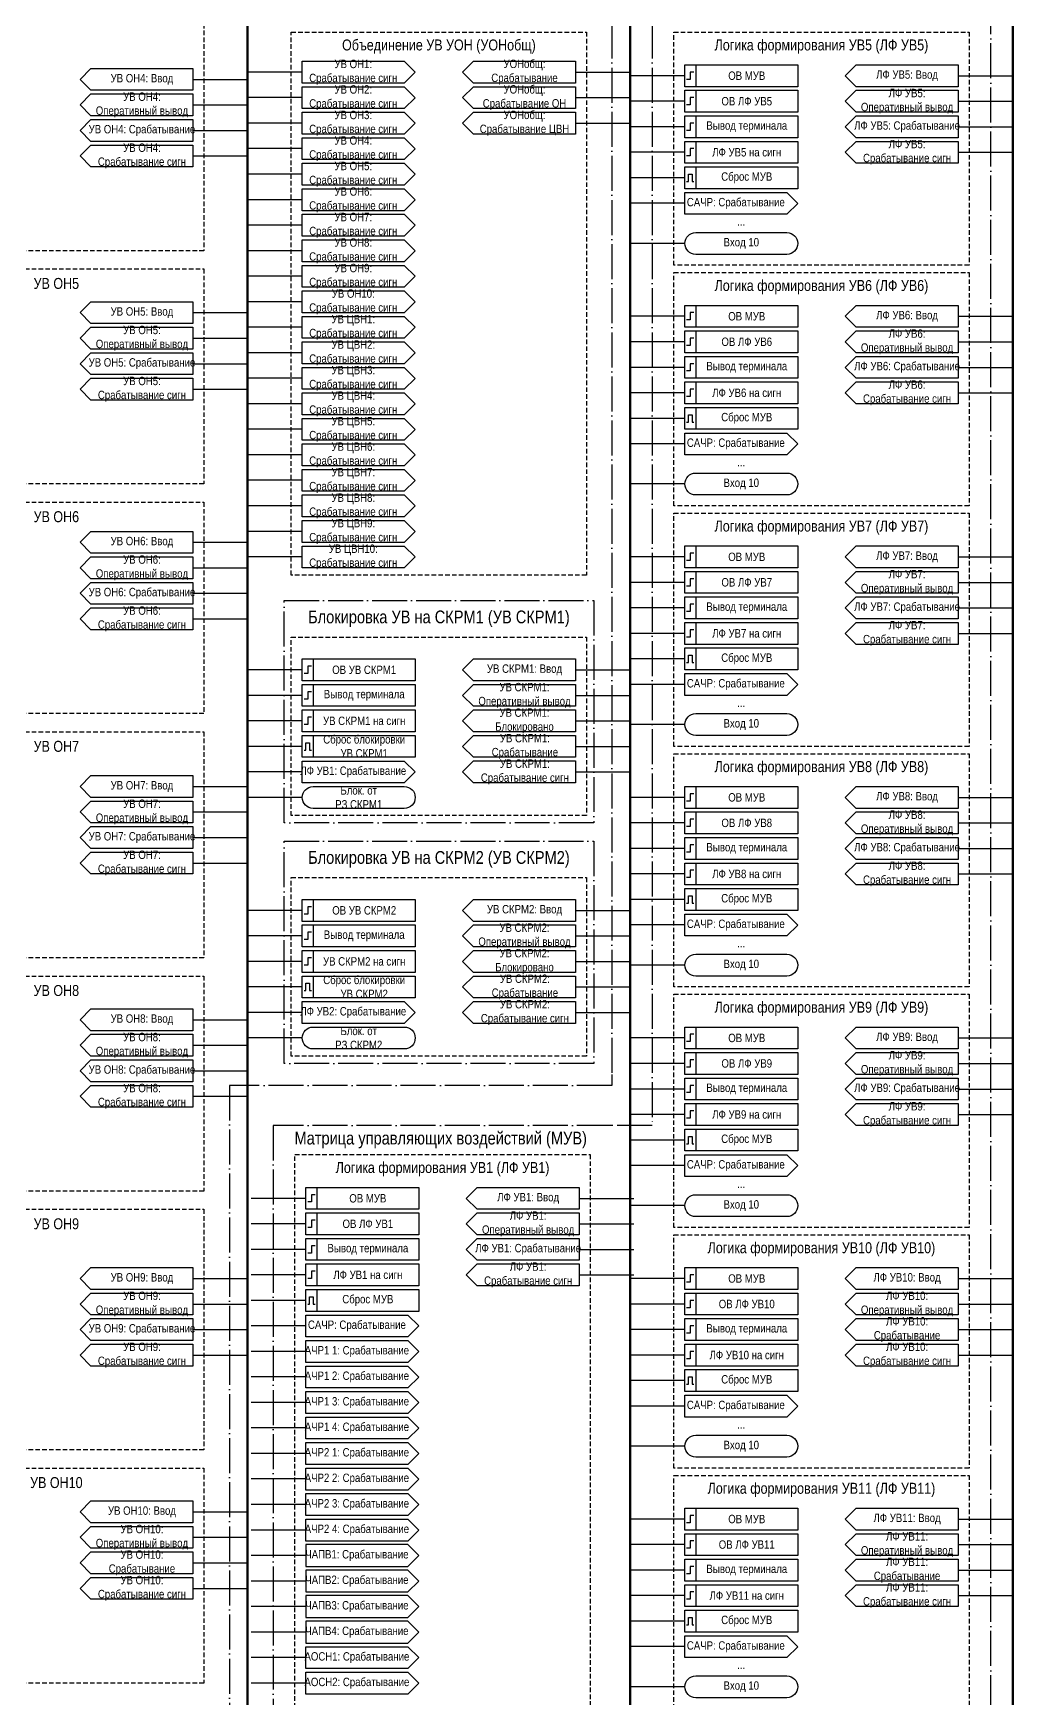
# Model space of a CAD drawing. Header units: millimetres. Extents: x -3568 to 1010, y 18 to 1948.
# Drawn here: x 661.2 to 930, y 1190 to 1646.7 of the extents above; entities that cross this region are included whole.
import ezdxf

# ---------------------------------------------------------------- set-up
doc = ezdxf.new("R2010")
doc.units = ezdxf.units.MM
doc.linetypes.add('ACAD_ISO04W100', pattern=[30, 24, -3, 0, -3])
doc.linetypes.add('штриховая2', pattern=[0.375, 0.25, -0.125])
doc.layers.add('TEXT', color=7, linetype='Continuous', lineweight=25)
doc.layers.add('Основная', color=7, linetype='Continuous')
doc.styles.add('2.5_Gost_RD', font='ARIALN.TTF', dxfattribs={"height": 2.5})
doc.styles.add('3.5_Gost_RD', font='ARIALN.TTF', dxfattribs={"height": 3.5})

msp = doc.modelspace()

# ---------------------------------------------------------------- linework, layer by layer
at = {"lineweight": 100, "ltscale": 100}
for p, q in [((720, 1840), (720, 505)), ((825, 1840), (825, 505)), ((930, 1840), (930, 687))]:
    msp.add_line(p, q, dxfattribs=at)
at = {"ltscale": 100}
for p, q in [((735, 1636), (720, 1636)), ((810, 1636), (825, 1636)), ((840, 1635), (825, 1635)), ((915, 1635), (930, 1635)), ((705, 1634), (720, 1634)), ((705, 1627), (720, 1627)), ((735, 1629), (720, 1629)), ((810, 1629), (825, 1629)), ((840, 1628), (825, 1628)), ((915, 1628), (930, 1628)), ((735, 1622), (720, 1622)), ((810, 1622), (825, 1622)), ((705, 1620), (720, 1620)), ((840, 1621), (825, 1621)), ((915, 1621), (930, 1621)), ((705, 1613), (720, 1613)), ((735, 1615), (720, 1615)), ((840, 1614), (825, 1614)), ((915, 1614), (930, 1614)), ((735, 1608), (720, 1608)), ((840, 1607), (825, 1607)), ((735, 1601), (720, 1601)), ((840, 1600), (825, 1600)), ((735, 1594), (720, 1594)), ((735, 1587), (720, 1587)), ((840, 1589), (825, 1589)), ((735, 1580), (720, 1580)), ((735, 1573), (720, 1573)), ((705, 1570), (720, 1570)), ((840, 1569), (825, 1569)), ((915, 1569), (930, 1569)), ((705, 1563), (720, 1563)), ((735, 1566), (720, 1566)), ((840, 1562), (825, 1562)), ((915, 1562), (930, 1562)), ((735, 1559), (720, 1559)), ((705, 1556), (720, 1556)), ((840, 1555), (825, 1555)), ((915, 1555), (930, 1555)), ((705, 1549), (720, 1549)), ((735, 1552), (720, 1552)), ((735, 1545), (720, 1545)), ((840, 1548), (825, 1548)), ((915, 1548), (930, 1548)), ((840, 1541), (825, 1541)), ((735, 1538), (720, 1538)), ((735, 1531), (720, 1531)), ((840, 1534), (825, 1534)), ((735, 1524), (720, 1524)), ((840, 1523), (825, 1523)), ((735, 1517), (720, 1517)), ((705, 1507), (720, 1507)), ((735, 1510), (720, 1510)), ((735, 1503), (720, 1503)), ((840, 1503), (825, 1503)), ((915, 1503), (930, 1503)), ((705, 1500), (720, 1500)), ((840, 1496), (825, 1496)), ((915, 1496), (930, 1496)), ((705, 1493), (720, 1493)), ((840, 1489), (825, 1489)), ((915, 1489), (930, 1489)), ((705, 1486), (720, 1486)), ((840, 1482), (825, 1482)), ((915, 1482), (930, 1482)), ((735, 1472), (720, 1472)), ((810, 1472), (825, 1472)), ((840, 1475), (825, 1475)), ((840, 1468), (825, 1468)), ((735, 1465), (720, 1465)), ((810, 1465), (825, 1465)), ((735, 1458), (720, 1458)), ((810, 1458), (825, 1458)), ((840, 1457), (825, 1457)), ((735, 1451), (720, 1451)), ((810, 1451), (825, 1451)), ((735, 1444), (720, 1444)), ((810, 1444), (825, 1444)), ((705, 1440), (720, 1440)), ((735, 1437), (720, 1437)), ((840, 1437), (825, 1437)), ((915, 1437), (930, 1437)), ((705, 1433), (720, 1433)), ((840, 1430), (825, 1430)), ((915, 1430), (930, 1430)), ((705, 1426), (720, 1426)), ((840, 1423), (825, 1423)), ((915, 1423), (930, 1423)), ((705, 1419), (720, 1419)), ((840, 1416), (825, 1416)), ((915, 1416), (930, 1416)), ((840, 1409), (825, 1409)), ((735, 1406), (720, 1406)), ((810, 1406), (825, 1406)), ((840, 1402), (825, 1402)), ((735, 1399), (720, 1399)), ((810, 1399), (825, 1399)), ((735, 1392), (720, 1392)), ((810, 1392), (825, 1392)), ((840, 1391), (825, 1391)), ((735, 1385), (720, 1385)), ((810, 1385), (825, 1385)), ((705, 1376), (720, 1376)), ((735, 1378), (720, 1378)), ((810, 1378), (825, 1378)), ((735, 1371), (720, 1371)), ((840, 1371), (825, 1371)), ((915, 1371), (930, 1371)), ((705, 1369), (720, 1369)), ((705, 1362), (720, 1362)), ((840, 1364), (825, 1364)), ((915, 1364), (930, 1364)), ((840, 1357), (825, 1357)), ((915, 1357), (930, 1357)), ((705, 1355), (720, 1355)), ((840, 1350), (825, 1350)), ((915, 1350), (930, 1350)), ((840, 1343), (825, 1343)), ((840, 1336), (825, 1336)), ((736, 1327), (721, 1327)), ((811, 1327), (826, 1327)), ((840, 1325), (825, 1325)), ((736, 1320), (721, 1320)), ((811, 1320), (826, 1320)), ((736, 1313), (721, 1313)), ((811, 1313), (826, 1313)), ((705, 1305), (720, 1305)), ((736, 1306), (721, 1306)), ((811, 1306), (826, 1306)), ((840, 1305), (825, 1305)), ((915, 1305), (930, 1305)), ((705, 1298), (720, 1298)), ((736, 1299), (721, 1299)), ((840, 1298), (825, 1298)), ((915, 1298), (930, 1298)), ((705, 1291), (720, 1291)), ((736, 1292), (721, 1292)), ((840, 1291), (825, 1291)), ((915, 1291), (930, 1291)), ((705, 1284), (720, 1284)), ((736, 1285), (721, 1285)), ((840, 1284), (825, 1284)), ((915, 1284), (930, 1284)), ((736, 1278), (721, 1278)), ((840, 1277), (825, 1277)), ((736, 1271), (721, 1271)), ((840, 1270), (825, 1270)), ((736, 1264), (721, 1264)), ((736, 1257), (721, 1257)), ((840, 1259), (825, 1259)), ((736, 1250), (721, 1250)), ((736, 1243), (721, 1243)), ((705, 1241), (720, 1241)), ((840, 1239), (825, 1239)), ((915, 1239), (930, 1239)), ((705, 1234), (720, 1234)), ((736, 1236), (721, 1236)), ((736, 1229), (721, 1229)), ((840, 1232), (825, 1232)), ((915, 1232), (930, 1232)), ((705, 1227), (720, 1227)), ((840, 1225), (825, 1225)), ((915, 1225), (930, 1225)), ((705, 1220), (720, 1220)), ((736, 1222), (721, 1222)), ((736, 1215), (721, 1215)), ((840, 1218), (825, 1218)), ((915, 1218), (930, 1218)), ((840, 1211), (825, 1211)), ((736, 1208), (721, 1208)), ((840, 1204), (825, 1204)), ((736, 1201), (721, 1201)), ((736, 1194), (721, 1194)), ((840, 1193), (825, 1193))]:
    msp.add_line(p, q, dxfattribs=at)
at = {"color": 251, "linetype": 'ACAD_ISO04W100', "lineweight": 30, "ltscale": 0.4, "true_color": 0x58595b}
for points in [[(715, 883), (621, 883), (621, 1855), (820, 1855), (820, 1361), (820, 1358), (715, 1358), (715, 883)], [(820, 1347), (727, 1347), (727, 736), (819, 736), (819, 1114), (924, 1114), (924, 1855), (831, 1855), (831, 1347), (820, 1347)]]:
    msp.add_lwpolyline(points, dxfattribs=at)
at = {"linetype": 'штриховая2', "ltscale": 5}
for points in [[(627, 1653), (708, 1653), (708, 1587), (627, 1587)], [(732, 1647), (813, 1647), (813, 1498), (732, 1498)], [(837, 1647), (918, 1647), (918, 1583), (837, 1583)], [(627, 1582), (708, 1582), (708, 1523), (627, 1523)], [(837, 1581), (918, 1581), (918, 1517), (837, 1517)], [(627, 1518), (708, 1518), (708, 1460), (627, 1460)], [(837, 1515), (918, 1515), (918, 1451), (837, 1451)], [(732, 1481), (813, 1481), (813, 1432), (732, 1432)], [(627, 1455), (708, 1455), (708, 1393), (627, 1393)], [(837, 1449), (918, 1449), (918, 1385), (837, 1385)], [(732, 1415), (813, 1415), (813, 1366), (732, 1366)], [(627, 1388), (708, 1388), (708, 1329), (627, 1329)], [(837, 1383), (918, 1383), (918, 1319), (837, 1319)], [(733, 1339), (814, 1339), (814, 741), (733, 741)], [(627, 1324), (708, 1324), (708, 1258), (627, 1258)], [(837, 1317), (918, 1317), (918, 1253), (837, 1253)], [(627, 1253), (708, 1253), (708, 1194), (627, 1194)], [(837, 1251), (918, 1251), (918, 1187), (837, 1187)]]:
    msp.add_lwpolyline(points, close=True, dxfattribs=at)
at = {"ltscale": 100}
for points in [[(705, 1637), (705, 1631), (677, 1631), (674, 1634), (677, 1637)], [(810, 1633), (782, 1633), (779, 1636), (782, 1639), (810, 1639)], [(840, 1638), (843, 1638), (843, 1632), (840, 1632)], [(840, 1638), (871, 1638), (871, 1632), (840, 1632)], [(915, 1638), (915, 1632), (887, 1632), (884, 1635), (887, 1638)], [(810, 1626), (782, 1626), (779, 1629), (782, 1632), (810, 1632)], [(840, 1631), (843, 1631), (843, 1625), (840, 1625)], [(840, 1631), (871, 1631), (871, 1625), (840, 1625)], [(915, 1631), (915, 1625), (887, 1625), (884, 1628), (887, 1631)], [(705, 1630), (705, 1624), (677, 1624), (674, 1627), (677, 1630)], [(677, 1623), (705, 1623), (705, 1617), (677, 1617), (674, 1620)], [(810, 1619), (782, 1619), (779, 1622), (782, 1625), (810, 1625)], [(840, 1624), (843, 1624), (843, 1618), (840, 1618)], [(840, 1624), (871, 1624), (871, 1618), (840, 1618)], [(887, 1624), (915, 1624), (915, 1618), (887, 1618), (884, 1621)], [(840, 1617), (843, 1617), (843, 1611), (840, 1611)], [(840, 1617), (871, 1617), (871, 1611), (840, 1611)], [(887, 1617), (915, 1617), (915, 1611), (887, 1611), (884, 1614)], [(677, 1616), (705, 1616), (705, 1610), (677, 1610), (674, 1613)], [(840, 1610), (871, 1610), (871, 1604), (840, 1604)], [(840, 1610), (843, 1610), (843, 1604), (840, 1604)], [(705, 1573), (705, 1567), (677, 1567), (674, 1570), (677, 1573)], [(840, 1572), (843, 1572), (843, 1566), (840, 1566)], [(840, 1572), (871, 1572), (871, 1566), (840, 1566)], [(915, 1572), (915, 1566), (887, 1566), (884, 1569), (887, 1572)], [(705, 1566), (705, 1560), (677, 1560), (674, 1563), (677, 1566)], [(840, 1565), (843, 1565), (843, 1559), (840, 1559)], [(840, 1565), (871, 1565), (871, 1559), (840, 1559)], [(915, 1565), (915, 1559), (887, 1559), (884, 1562), (887, 1565)], [(677, 1559), (705, 1559), (705, 1553), (677, 1553), (674, 1556)], [(840, 1558), (843, 1558), (843, 1552), (840, 1552)], [(840, 1558), (871, 1558), (871, 1552), (840, 1552)], [(887, 1558), (915, 1558), (915, 1552), (887, 1552), (884, 1555)], [(677, 1552), (705, 1552), (705, 1546), (677, 1546), (674, 1549)], [(840, 1551), (843, 1551), (843, 1545), (840, 1545)], [(840, 1551), (871, 1551), (871, 1545), (840, 1545)], [(887, 1551), (915, 1551), (915, 1545), (887, 1545), (884, 1548)], [(840, 1544), (871, 1544), (871, 1538), (840, 1538)], [(840, 1544), (843, 1544), (843, 1538), (840, 1538)], [(705, 1510), (705, 1504), (677, 1504), (674, 1507), (677, 1510)], [(705, 1503), (705, 1497), (677, 1497), (674, 1500), (677, 1503)], [(840, 1506), (843, 1506), (843, 1500), (840, 1500)], [(840, 1506), (871, 1506), (871, 1500), (840, 1500)], [(915, 1506), (915, 1500), (887, 1500), (884, 1503), (887, 1506)], [(840, 1499), (843, 1499), (843, 1493), (840, 1493)], [(840, 1499), (871, 1499), (871, 1493), (840, 1493)], [(915, 1499), (915, 1493), (887, 1493), (884, 1496), (887, 1499)], [(677, 1496), (705, 1496), (705, 1490), (677, 1490), (674, 1493)], [(677, 1489), (705, 1489), (705, 1483), (677, 1483), (674, 1486)], [(840, 1492), (843, 1492), (843, 1486), (840, 1486)], [(840, 1492), (871, 1492), (871, 1486), (840, 1486)], [(887, 1492), (915, 1492), (915, 1486), (887, 1486), (884, 1489)], [(840, 1485), (843, 1485), (843, 1479), (840, 1479)], [(840, 1485), (871, 1485), (871, 1479), (840, 1479)], [(887, 1485), (915, 1485), (915, 1479), (887, 1479), (884, 1482)], [(840, 1478), (871, 1478), (871, 1472), (840, 1472)], [(840, 1478), (843, 1478), (843, 1472), (840, 1472)], [(735, 1475), (738, 1475), (738, 1469), (735, 1469)], [(735, 1475), (766, 1475), (766, 1469), (735, 1469)], [(810, 1475), (810, 1469), (782, 1469), (779, 1472), (782, 1475)], [(735, 1468), (738, 1468), (738, 1462), (735, 1462)], [(735, 1468), (766, 1468), (766, 1462), (735, 1462)], [(810, 1468), (810, 1462), (782, 1462), (779, 1465), (782, 1468)], [(735, 1461), (738, 1461), (738, 1455), (735, 1455)], [(735, 1461), (766, 1461), (766, 1455), (735, 1455)], [(782, 1461), (810, 1461), (810, 1455), (782, 1455), (779, 1458)], [(735, 1454), (766, 1454), (766, 1448), (735, 1448)], [(735, 1454), (738, 1454), (738, 1448), (735, 1448)], [(782, 1454), (810, 1454), (810, 1448), (782, 1448), (779, 1451)], [(782, 1447), (810, 1447), (810, 1441), (782, 1441), (779, 1444)], [(705, 1443), (705, 1437), (677, 1437), (674, 1440), (677, 1443)], [(840, 1440), (843, 1440), (843, 1434), (840, 1434)], [(840, 1440), (871, 1440), (871, 1434), (840, 1434)], [(915, 1440), (915, 1434), (887, 1434), (884, 1437), (887, 1440)], [(705, 1436), (705, 1430), (677, 1430), (674, 1433), (677, 1436)], [(840, 1433), (843, 1433), (843, 1427), (840, 1427)], [(840, 1433), (871, 1433), (871, 1427), (840, 1427)], [(915, 1433), (915, 1427), (887, 1427), (884, 1430), (887, 1433)], [(677, 1429), (705, 1429), (705, 1423), (677, 1423), (674, 1426)], [(840, 1426), (843, 1426), (843, 1420), (840, 1420)], [(840, 1426), (871, 1426), (871, 1420), (840, 1420)], [(887, 1426), (915, 1426), (915, 1420), (887, 1420), (884, 1423)], [(677, 1422), (705, 1422), (705, 1416), (677, 1416), (674, 1419)], [(840, 1419), (843, 1419), (843, 1413), (840, 1413)], [(840, 1419), (871, 1419), (871, 1413), (840, 1413)], [(887, 1419), (915, 1419), (915, 1413), (887, 1413), (884, 1416)], [(840, 1412), (871, 1412), (871, 1406), (840, 1406)], [(840, 1412), (843, 1412), (843, 1406), (840, 1406)], [(735, 1409), (738, 1409), (738, 1403), (735, 1403)], [(735, 1409), (766, 1409), (766, 1403), (735, 1403)], [(810, 1409), (810, 1403), (782, 1403), (779, 1406), (782, 1409)], [(735, 1402), (738, 1402), (738, 1396), (735, 1396)], [(735, 1402), (766, 1402), (766, 1396), (735, 1396)], [(810, 1402), (810, 1396), (782, 1396), (779, 1399), (782, 1402)], [(735, 1395), (738, 1395), (738, 1389), (735, 1389)], [(735, 1395), (766, 1395), (766, 1389), (735, 1389)], [(782, 1395), (810, 1395), (810, 1389), (782, 1389), (779, 1392)], [(735, 1388), (766, 1388), (766, 1382), (735, 1382)], [(735, 1388), (738, 1388), (738, 1382), (735, 1382)], [(782, 1388), (810, 1388), (810, 1382), (782, 1382), (779, 1385)], [(782, 1381), (810, 1381), (810, 1375), (782, 1375), (779, 1378)], [(705, 1379), (705, 1373), (677, 1373), (674, 1376), (677, 1379)], [(705, 1372), (705, 1366), (677, 1366), (674, 1369), (677, 1372)], [(840, 1374), (843, 1374), (843, 1368), (840, 1368)], [(840, 1374), (871, 1374), (871, 1368), (840, 1368)], [(915, 1374), (915, 1368), (887, 1368), (884, 1371), (887, 1374)], [(840, 1367), (843, 1367), (843, 1361), (840, 1361)], [(840, 1367), (871, 1367), (871, 1361), (840, 1361)], [(915, 1367), (915, 1361), (887, 1361), (884, 1364), (887, 1367)], [(677, 1365), (705, 1365), (705, 1359), (677, 1359), (674, 1362)], [(677, 1358), (705, 1358), (705, 1352), (677, 1352), (674, 1355)], [(840, 1360), (843, 1360), (843, 1354), (840, 1354)], [(840, 1360), (871, 1360), (871, 1354), (840, 1354)], [(887, 1360), (915, 1360), (915, 1354), (887, 1354), (884, 1357)], [(840, 1353), (843, 1353), (843, 1347), (840, 1347)], [(840, 1353), (871, 1353), (871, 1347), (840, 1347)], [(887, 1353), (915, 1353), (915, 1347), (887, 1347), (884, 1350)], [(840, 1346), (871, 1346), (871, 1340), (840, 1340)], [(840, 1346), (843, 1346), (843, 1340), (840, 1340)], [(736, 1330), (739, 1330), (739, 1324), (736, 1324)], [(736, 1330), (767, 1330), (767, 1324), (736, 1324)], [(811, 1330), (811, 1324), (783, 1324), (780, 1327), (783, 1330)], [(736, 1323), (739, 1323), (739, 1317), (736, 1317)], [(736, 1323), (767, 1323), (767, 1317), (736, 1317)], [(811, 1323), (811, 1317), (783, 1317), (780, 1320), (783, 1323)], [(736, 1316), (739, 1316), (739, 1310), (736, 1310)], [(736, 1316), (767, 1316), (767, 1310), (736, 1310)], [(783, 1316), (811, 1316), (811, 1310), (783, 1310), (780, 1313)], [(705, 1308), (705, 1302), (677, 1302), (674, 1305), (677, 1308)], [(736, 1309), (739, 1309), (739, 1303), (736, 1303)], [(736, 1309), (767, 1309), (767, 1303), (736, 1303)], [(783, 1309), (811, 1309), (811, 1303), (783, 1303), (780, 1306)], [(840, 1308), (843, 1308), (843, 1302), (840, 1302)], [(840, 1308), (871, 1308), (871, 1302), (840, 1302)], [(915, 1308), (915, 1302), (887, 1302), (884, 1305), (887, 1308)], [(736, 1302), (767, 1302), (767, 1296), (736, 1296)], [(736, 1302), (739, 1302), (739, 1296), (736, 1296)], [(705, 1301), (705, 1295), (677, 1295), (674, 1298), (677, 1301)], [(840, 1301), (843, 1301), (843, 1295), (840, 1295)], [(840, 1301), (871, 1301), (871, 1295), (840, 1295)], [(915, 1301), (915, 1295), (887, 1295), (884, 1298), (887, 1301)], [(677, 1294), (705, 1294), (705, 1288), (677, 1288), (674, 1291)], [(840, 1294), (843, 1294), (843, 1288), (840, 1288)], [(840, 1294), (871, 1294), (871, 1288), (840, 1288)], [(887, 1294), (915, 1294), (915, 1288), (887, 1288), (884, 1291)], [(677, 1287), (705, 1287), (705, 1281), (677, 1281), (674, 1284)], [(840, 1287), (843, 1287), (843, 1281), (840, 1281)], [(840, 1287), (871, 1287), (871, 1281), (840, 1281)], [(887, 1287), (915, 1287), (915, 1281), (887, 1281), (884, 1284)], [(840, 1280), (871, 1280), (871, 1274), (840, 1274)], [(840, 1280), (843, 1280), (843, 1274), (840, 1274)], [(705, 1244), (705, 1238), (677, 1238), (674, 1241), (677, 1244)], [(840, 1242), (843, 1242), (843, 1236), (840, 1236)], [(840, 1242), (871, 1242), (871, 1236), (840, 1236)], [(915, 1242), (915, 1236), (887, 1236), (884, 1239), (887, 1242)], [(705, 1237), (705, 1231), (677, 1231), (674, 1234), (677, 1237)], [(840, 1235), (843, 1235), (843, 1229), (840, 1229)], [(840, 1235), (871, 1235), (871, 1229), (840, 1229)], [(915, 1235), (915, 1229), (887, 1229), (884, 1232), (887, 1235)], [(677, 1230), (705, 1230), (705, 1224), (677, 1224), (674, 1227)], [(840, 1228), (843, 1228), (843, 1222), (840, 1222)], [(840, 1228), (871, 1228), (871, 1222), (840, 1222)], [(887, 1228), (915, 1228), (915, 1222), (887, 1222), (884, 1225)], [(677, 1223), (705, 1223), (705, 1217), (677, 1217), (674, 1220)], [(840, 1221), (843, 1221), (843, 1215), (840, 1215)], [(840, 1221), (871, 1221), (871, 1215), (840, 1215)], [(887, 1221), (915, 1221), (915, 1215), (887, 1215), (884, 1218)], [(840, 1214), (871, 1214), (871, 1208), (840, 1208)], [(840, 1214), (843, 1214), (843, 1208), (840, 1208)]]:
    msp.add_lwpolyline(points, close=True, dxfattribs=at)
for points in [[(735, 1638.98), (763, 1638.98), (766, 1635.98), (763, 1632.98), (735, 1632.98), (735, 1638.98)], [(735, 1631.98), (763, 1631.98), (766, 1628.98), (763, 1625.98), (735, 1625.98), (735, 1631.98)], [(735, 1624.98), (763, 1624.98), (766, 1621.98), (763, 1618.98), (735, 1618.98), (735, 1624.98)], [(735, 1617.98), (763, 1617.98), (766, 1614.98), (763, 1611.98), (735, 1611.98), (735, 1617.98)], [(735, 1610.98), (763, 1610.98), (766, 1607.98), (763, 1604.98), (735, 1604.98), (735, 1610.98)], [(735, 1603.98), (763, 1603.98), (766, 1600.98), (763, 1597.98), (735, 1597.98), (735, 1603.98)], [(840, 1602.98), (868, 1602.98), (871, 1599.98), (868, 1596.98), (840, 1596.98), (840, 1602.98)], [(735, 1596.98), (763, 1596.98), (766, 1593.98), (763, 1590.98), (735, 1590.98), (735, 1596.98)], [(735, 1589.98), (763, 1589.98), (766, 1586.98), (763, 1583.98), (735, 1583.98), (735, 1589.98)], [(735, 1582.98), (763, 1582.98), (766, 1579.98), (763, 1576.98), (735, 1576.98), (735, 1582.98)], [(735, 1575.98), (763, 1575.98), (766, 1572.98), (763, 1569.98), (735, 1569.98), (735, 1575.98)], [(735, 1568.98), (763, 1568.98), (766, 1565.98), (763, 1562.98), (735, 1562.98), (735, 1568.98)], [(735, 1561.98), (763, 1561.98), (766, 1558.98), (763, 1555.98), (735, 1555.98), (735, 1561.98)], [(735, 1554.98), (763, 1554.98), (766, 1551.98), (763, 1548.98), (735, 1548.98), (735, 1554.98)], [(735, 1547.98), (763, 1547.98), (766, 1544.98), (763, 1541.98), (735, 1541.98), (735, 1547.98)], [(735, 1540.98), (763, 1540.98), (766, 1537.98), (763, 1534.98), (735, 1534.98), (735, 1540.98)], [(840, 1536.98), (868, 1536.98), (871, 1533.98), (868, 1530.98), (840, 1530.98), (840, 1536.98)], [(735, 1533.98), (763, 1533.98), (766, 1530.98), (763, 1527.98), (735, 1527.98), (735, 1533.98)], [(735, 1526.98), (763, 1526.98), (766, 1523.98), (763, 1520.98), (735, 1520.98), (735, 1526.98)], [(735, 1519.98), (763, 1519.98), (766, 1516.98), (763, 1513.98), (735, 1513.98), (735, 1519.98)], [(735, 1512.98), (763, 1512.98), (766, 1509.98), (763, 1506.98), (735, 1506.98), (735, 1512.98)], [(735, 1505.98), (763, 1505.98), (766, 1502.98), (763, 1499.98), (735, 1499.98), (735, 1505.98)], [(840, 1470.98), (868, 1470.98), (871, 1467.98), (868, 1464.98), (840, 1464.98), (840, 1470.98)], [(735, 1446.98), (763, 1446.98), (766, 1443.98), (763, 1440.98), (735, 1440.98), (735, 1446.98)], [(840, 1404.98), (868, 1404.98), (871, 1401.98), (868, 1398.98), (840, 1398.98), (840, 1404.98)], [(735, 1380.98), (763, 1380.98), (766, 1377.98), (763, 1374.98), (735, 1374.98), (735, 1380.98)], [(840, 1338.98), (868, 1338.98), (871, 1335.98), (868, 1332.98), (840, 1332.98), (840, 1338.98)], [(736, 1294.98), (764, 1294.98), (767, 1291.98), (764, 1288.98), (736, 1288.98), (736, 1294.98)], [(736, 1287.98), (764, 1287.98), (767, 1284.98), (764, 1281.98), (736, 1281.98), (736, 1287.98)], [(736, 1280.98), (764, 1280.98), (767, 1277.98), (764, 1274.98), (736, 1274.98), (736, 1280.98)], [(736, 1273.98), (764, 1273.98), (767, 1270.98), (764, 1267.98), (736, 1267.98), (736, 1273.98)], [(840, 1272.98), (868, 1272.98), (871, 1269.98), (868, 1266.98), (840, 1266.98), (840, 1272.98)], [(736, 1266.98), (764, 1266.98), (767, 1263.98), (764, 1260.98), (736, 1260.98), (736, 1266.98)], [(736, 1259.98), (764, 1259.98), (767, 1256.98), (764, 1253.98), (736, 1253.98), (736, 1259.98)], [(736, 1252.98), (764, 1252.98), (767, 1249.98), (764, 1246.98), (736, 1246.98), (736, 1252.98)], [(736, 1245.98), (764, 1245.98), (767, 1242.98), (764, 1239.98), (736, 1239.98), (736, 1245.98)], [(736, 1238.98), (764, 1238.98), (767, 1235.98), (764, 1232.98), (736, 1232.98), (736, 1238.98)], [(840, 1206.98), (868, 1206.98), (871, 1203.98), (868, 1200.98), (840, 1200.98), (840, 1206.98)], [(736, 1203.98), (764, 1203.98), (767, 1200.98), (764, 1197.98), (736, 1197.98), (736, 1203.98)], [(736, 1196.98), (764, 1196.98), (767, 1193.98), (764, 1190.98), (736, 1190.98), (736, 1196.98)]]:
    msp.add_lwpolyline(points, dxfattribs=at)
at = {"lineweight": 30, "ltscale": 100}
for points in [[(842.5, 1636), (841.5, 1636), (841.5, 1634), (840.5, 1634)], [(842.5, 1629), (841.5, 1629), (841.5, 1627), (840.5, 1627)], [(842.5, 1622), (841.5, 1622), (841.5, 1620), (840.5, 1620)], [(842.5, 1615), (841.5, 1615), (841.5, 1613), (840.5, 1613)], [(840.5, 1606), (841, 1606), (841, 1608), (842, 1608), (842, 1606), (842.5, 1606)], [(842.5, 1570), (841.5, 1570), (841.5, 1568), (840.5, 1568)], [(842.5, 1563), (841.5, 1563), (841.5, 1561), (840.5, 1561)], [(842.5, 1556), (841.5, 1556), (841.5, 1554), (840.5, 1554)], [(842.5, 1549), (841.5, 1549), (841.5, 1547), (840.5, 1547)], [(840.5, 1540), (841, 1540), (841, 1542), (842, 1542), (842, 1540), (842.5, 1540)], [(842.5, 1504), (841.5, 1504), (841.5, 1502), (840.5, 1502)], [(842.5, 1497), (841.5, 1497), (841.5, 1495), (840.5, 1495)], [(842.5, 1490), (841.5, 1490), (841.5, 1488), (840.5, 1488)], [(842.5, 1483), (841.5, 1483), (841.5, 1481), (840.5, 1481)], [(840.5, 1474), (841, 1474), (841, 1476), (842, 1476), (842, 1474), (842.5, 1474)], [(737.5, 1473), (736.5, 1473), (736.5, 1471), (735.5, 1471)], [(737.5, 1466), (736.5, 1466), (736.5, 1464), (735.5, 1464)], [(737.5, 1459), (736.5, 1459), (736.5, 1457), (735.5, 1457)], [(735.5, 1450), (736, 1450), (736, 1452), (737, 1452), (737, 1450), (737.5, 1450)], [(842.5, 1438), (841.5, 1438), (841.5, 1436), (840.5, 1436)], [(842.5, 1431), (841.5, 1431), (841.5, 1429), (840.5, 1429)], [(842.5, 1424), (841.5, 1424), (841.5, 1422), (840.5, 1422)], [(842.5, 1417), (841.5, 1417), (841.5, 1415), (840.5, 1415)], [(737.5, 1407), (736.5, 1407), (736.5, 1405), (735.5, 1405)], [(840.5, 1408), (841, 1408), (841, 1410), (842, 1410), (842, 1408), (842.5, 1408)], [(737.5, 1400), (736.5, 1400), (736.5, 1398), (735.5, 1398)], [(737.5, 1393), (736.5, 1393), (736.5, 1391), (735.5, 1391)], [(735.5, 1384), (736, 1384), (736, 1386), (737, 1386), (737, 1384), (737.5, 1384)], [(842.5, 1372), (841.5, 1372), (841.5, 1370), (840.5, 1370)], [(842.5, 1365), (841.5, 1365), (841.5, 1363), (840.5, 1363)], [(842.5, 1358), (841.5, 1358), (841.5, 1356), (840.5, 1356)], [(842.5, 1351), (841.5, 1351), (841.5, 1349), (840.5, 1349)], [(840.5, 1342), (841, 1342), (841, 1344), (842, 1344), (842, 1342), (842.5, 1342)], [(738.5, 1328), (737.5, 1328), (737.5, 1326), (736.5, 1326)], [(738.5, 1321), (737.5, 1321), (737.5, 1319), (736.5, 1319)], [(738.5, 1314), (737.5, 1314), (737.5, 1312), (736.5, 1312)], [(738.5, 1307), (737.5, 1307), (737.5, 1305), (736.5, 1305)], [(842.5, 1306), (841.5, 1306), (841.5, 1304), (840.5, 1304)], [(736.5, 1298), (737, 1298), (737, 1300), (738, 1300), (738, 1298), (738.5, 1298)], [(842.5, 1299), (841.5, 1299), (841.5, 1297), (840.5, 1297)], [(842.5, 1292), (841.5, 1292), (841.5, 1290), (840.5, 1290)], [(842.5, 1285), (841.5, 1285), (841.5, 1283), (840.5, 1283)], [(840.5, 1276), (841, 1276), (841, 1278), (842, 1278), (842, 1276), (842.5, 1276)], [(842.5, 1240), (841.5, 1240), (841.5, 1238), (840.5, 1238)], [(842.5, 1233), (841.5, 1233), (841.5, 1231), (840.5, 1231)], [(842.5, 1226), (841.5, 1226), (841.5, 1224), (840.5, 1224)], [(842.5, 1219), (841.5, 1219), (841.5, 1217), (840.5, 1217)], [(840.5, 1210), (841, 1210), (841, 1212), (842, 1212), (842, 1210), (842.5, 1210)]]:
    msp.add_lwpolyline(points, dxfattribs=at)
at = {"ltscale": 100}
for points in [[(843, 1586, -1), (843, 1592), (868, 1592, -1), (868, 1586)], [(843, 1520, -1), (843, 1526), (868, 1526, -1), (868, 1520)], [(843, 1454, -1), (843, 1460), (868, 1460, -1), (868, 1454)], [(738, 1434, -1), (738, 1440), (763, 1440, -1), (763, 1434)], [(843, 1388, -1), (843, 1394), (868, 1394, -1), (868, 1388)], [(738, 1368, -1), (738, 1374), (763, 1374, -1), (763, 1368)], [(843, 1322, -1), (843, 1328), (868, 1328, -1), (868, 1322)], [(843, 1256, -1), (843, 1262), (868, 1262, -1), (868, 1256)], [(843, 1190, -1), (843, 1196), (868, 1196, -1), (868, 1190)]]:
    msp.add_lwpolyline(points, format="xyb", close=True, dxfattribs=at)
at = {"color": 251, "linetype": 'ACAD_ISO04W100', "lineweight": 30, "ltscale": 0.4, "true_color": 0x58595b}
for points in [[(730, 1491), (815, 1491), (815, 1430), (730, 1430)], [(730, 1425), (815, 1425), (815, 1364), (730, 1364)]]:
    msp.add_lwpolyline(points, close=True, dxfattribs=at)
at = {"layer": 'Основная', "ltscale": 100}
for points in [[(767, 1229), (764, 1232), (736, 1232), (736, 1226), (764, 1226), (767, 1229)], [(767, 1222), (764, 1225), (736, 1225), (736, 1219), (764, 1219), (767, 1222)], [(767, 1215), (764, 1218), (736, 1218), (736, 1212), (764, 1212), (767, 1215)], [(767, 1208), (764, 1211), (736, 1211), (736, 1205), (764, 1205), (767, 1208)]]:
    msp.add_lwpolyline(points, dxfattribs=at)

# ---------------------------------------------------------------- texts
at = {"color": 128, "ltscale": 100, "true_color": 0x0b6436, "attachment_point": 5, "style": '3.5_Gost_RD'}
for s, insert, char_height, width in [('Объединение УВ УОН (УОНобщ)', (772.5, 1643), 3, 81), ('Логика формирования УВ5 (ЛФ УВ5)', (877.5, 1643), 3, 81), ('УВ ОН5', (667.5, 1578), 3, 81), ('Логика формирования УВ6 (ЛФ УВ6)', (877.5, 1577), 3, 81), ('УВ ОН6', (667.5, 1514), 3, 81), ('Логика формирования УВ7 (ЛФ УВ7)', (877.5, 1511), 3, 81), ('Блокировка УВ на СКРМ1 (УВ СКРМ1)', (772.5, 1486), 3.5, 85), ('УВ ОН7', (667.5, 1451), 3, 81), ('Логика формирования УВ8 (ЛФ УВ8)', (877.5, 1445), 3, 81), ('Блокировка УВ на СКРМ2 (УВ СКРМ2)', (772.5, 1420), 3.5, 85), ('УВ ОН8', (667.5, 1384), 3, 81), ('Логика формирования УВ9 (ЛФ УВ9)', (877.5, 1379), 3, 81), ('Матрица управляющих воздействий (МУВ)', (773, 1343), 3.5, 400), ('Логика формирования УВ1 (ЛФ УВ1)', (773.5, 1335), 3, 81), ('УВ ОН9', (667.5, 1320), 3, 81), ('Логика формирования УВ10 (ЛФ УВ10)', (877.5, 1313), 3, 81), ('УВ ОН10', (667.5, 1249), 3, 81), ('Логика формирования УВ11 (ЛФ УВ11)', (877.5, 1247), 3, 81)]:
    msp.add_mtext(s, dxfattribs=dict(at, insert=insert, char_height=char_height, width=width))
at = {"color": 0, "ltscale": 100, "char_height": 2.3, "width": 28, "attachment_point": 5, "style": '2.5_Gost_RD'}
for s, insert in [('{\\C256;УВ ОН1: Срабатывание сигн}', (749, 1635.98)), ('{\\C256;УВ ОН2: Срабатывание сигн}', (749, 1628.98)), ('{\\C256;УВ ОН3: Срабатывание сигн}', (749, 1621.98)), ('{\\C256;УВ ОН4: Срабатывание сигн}', (749, 1614.98)), ('{\\C256;УВ ОН5: Срабатывание сигн}', (749, 1607.98)), ('{\\C256;УВ ОН6: Срабатывание сигн}', (749, 1600.98)), ('{\\C256;САЧР: Срабатывание}', (854, 1599.98)), ('{\\C256;УВ ОН7: Срабатывание сигн}', (749, 1593.98)), ('{\\C256;УВ ОН8: Срабатывание сигн}', (749, 1586.98)), ('{\\C256;УВ ОН9: Срабатывание сигн}', (749, 1579.98)), ('{\\C256;УВ ОН10: Срабатывание сигн}', (749, 1572.98)), ('{\\C256;УВ ЦВН1: Срабатывание сигн}', (749, 1565.98)), ('{\\C256;УВ ЦВН2: Срабатывание сигн}', (749, 1558.98)), ('{\\C256;УВ ЦВН3: Срабатывание сигн}', (749, 1551.98)), ('{\\C256;УВ ЦВН4: Срабатывание сигн}', (749, 1544.98)), ('{\\C256;УВ ЦВН5: Срабатывание сигн}', (749, 1537.98)), ('{\\C256;УВ ЦВН6: Срабатывание сигн}', (749, 1530.98)), ('{\\C256;САЧР: Срабатывание}', (854, 1533.98)), ('{\\C256;УВ ЦВН7: Срабатывание сигн}', (749, 1523.98)), ('{\\C256;УВ ЦВН8: Срабатывание сигн}', (749, 1516.98)), ('{\\C256;УВ ЦВН9: Срабатывание сигн}', (749, 1509.98)), ('{\\C256;УВ ЦВН10: Срабатывание сигн}', (749, 1502.98)), ('{\\C256;САЧР: Срабатывание}', (854, 1467.98)), ('УВ СКРМ1: Блокировано', (796, 1458)), ('{\\C256;УВ СКРМ1: Срабатывание}', (796.11, 1451)), ('{\\C256;ЛФ УВ1: Срабатывание}', (749, 1443.98)), ('{\\C256;УВ СКРМ1: Срабатывание сигн}', (796.11, 1444)), ('{\\C256;САЧР: Срабатывание}', (854, 1401.98)), ('УВ СКРМ2: Блокировано', (796, 1392)), ('{\\C256;УВ СКРМ2: Срабатывание}', (796.11, 1385)), ('{\\C256;ЛФ УВ2: Срабатывание}', (749, 1377.98)), ('{\\C256;УВ СКРМ2: Срабатывание сигн}', (796.11, 1378)), ('{\\C256;САЧР: Срабатывание}', (854, 1335.98)), ('{\\C256;САЧР: Срабатывание}', (750, 1291.98)), ('{\\C256;АЧР1 1: Срабатывание}', (750, 1284.98)), ('{\\C256;АЧР1 2: Срабатывание}', (750, 1277.98)), ('{\\C256;АЧР1 3: Срабатывание}', (750, 1270.98)), ('{\\C256;САЧР: Срабатывание}', (854, 1269.98)), ('{\\C256;АЧР1 4: Срабатывание}', (750, 1263.98)), ('{\\C256;АЧР2 1: Срабатывание}', (750, 1256.98)), ('{\\C256;АЧР2 2: Срабатывание}', (750, 1249.98)), ('{\\C256;АЧР2 3: Срабатывание}', (750, 1242.98)), ('{\\C256;АЧР2 4: Срабатывание}', (750, 1235.98)), ('{\\C256;САЧР: Срабатывание}', (854, 1203.98)), ('{\\C256;АОСН1: Срабатывание}', (750, 1200.98)), ('{\\C256;АОСН2: Срабатывание}', (750, 1193.98))]:
    msp.add_mtext(s, dxfattribs=dict(at, insert=insert))
at = {"ltscale": 100, "char_height": 2.3, "attachment_point": 5, "style": '2.5_Gost_RD'}
for s, insert, width in [('УОНобщ: Срабатывание', (796, 1636), 28), ('УВ ОН4: Ввод', (691, 1634), 28), ('ЛФ УВ5: Ввод', (901, 1635), 28), ('УВ ОН4: ^JОперативный вывод', (691, 1627), 28), ('УОНобщ: Срабатывание ОН', (796, 1629), 28), ('ЛФ УВ5: ^JОперативный вывод', (901, 1628), 28), ('УВ ОН4: Срабатывание', (691, 1620), 28), ('УОНобщ: Срабатывание ЦВН', (796, 1622), 28), ('Вывод терминала', (857, 1621), 28), ('ЛФ УВ5: Срабатывание', (901, 1621), 28), ('ЛФ УВ5: Срабатывание сигн', (901, 1614), 28), ('УВ ОН4: Срабатывание сигн', (691, 1613), 28), ('ЛФ УВ5 на сигн', (857, 1614), 27.6764), ('...', (855.5, 1595), 31), ('Вход 10', (855.5, 1589), 31), ('УВ ОН5: Ввод', (691, 1570), 28), ('УВ ОН5: ^JОперативный вывод', (691, 1563), 28), ('ЛФ УВ6: Ввод', (901, 1569), 28), ('ЛФ УВ6: ^JОперативный вывод', (901, 1562), 28), ('УВ ОН5: Срабатывание', (691, 1556), 28), ('Вывод терминала', (857, 1555), 28), ('ЛФ УВ6: Срабатывание', (901, 1555), 28), ('УВ ОН5: Срабатывание сигн', (691, 1549), 28), ('ЛФ УВ6 на сигн', (857, 1548), 27.6764), ('ЛФ УВ6: Срабатывание сигн', (901, 1548), 28), ('...', (855.5, 1529), 31), ('Вход 10', (855.5, 1523), 31), ('УВ ОН6: Ввод', (691, 1507), 28), ('УВ ОН6: ^JОперативный вывод', (691, 1500), 28), ('ЛФ УВ7: Ввод', (901, 1503), 28), ('ЛФ УВ7: ^JОперативный вывод', (901, 1496), 28), ('УВ ОН6: Срабатывание', (691, 1493), 28), ('УВ ОН6: Срабатывание сигн', (691, 1486), 28), ('Вывод терминала', (857, 1489), 28), ('ЛФ УВ7: Срабатывание', (901, 1489), 28), ('ЛФ УВ7: Срабатывание сигн', (901, 1482), 28), ('ЛФ УВ7 на сигн', (857, 1482), 27.6764), ('УВ СКРМ1: Ввод', (796, 1472), 28), ('Вывод терминала', (752, 1465), 28), ('УВ СКРМ1: Оперативный вывод', (796, 1465), 28), ('...', (855.5, 1463), 31), ('УВ СКРМ1 на сигн', (752, 1458), 27.6764), ('Вход 10', (855.5, 1457), 31), ('УВ ОН7: Ввод', (691, 1440), 28), ('Блок. от ^JРЗ СКРМ1', (750.5, 1437), 31), ('ЛФ УВ8: Ввод', (901, 1437), 28), ('УВ ОН7: ^JОперативный вывод', (691, 1433), 28), ('ЛФ УВ8: ^JОперативный вывод', (901, 1430), 28), ('УВ ОН7: Срабатывание', (691, 1426), 28), ('УВ ОН7: Срабатывание сигн', (691, 1419), 28), ('Вывод терминала', (857, 1423), 28), ('ЛФ УВ8: Срабатывание', (901, 1423), 28), ('ЛФ УВ8 на сигн', (857, 1416), 27.6764), ('ЛФ УВ8: Срабатывание сигн', (901, 1416), 28), ('УВ СКРМ2: Ввод', (796, 1406), 28), ('УВ СКРМ2: Оперативный вывод', (796, 1399), 28), ('Вывод терминала', (752, 1399), 28), ('УВ СКРМ2 на сигн', (752, 1392), 27.6764), ('...', (855.5, 1397), 31), ('Вход 10', (855.5, 1391), 31), ('УВ ОН8: Ввод', (691, 1376), 28), ('УВ ОН8: ^JОперативный вывод', (691, 1369), 28), ('Блок. от ^JРЗ СКРМ2', (750.5, 1371), 31), ('ЛФ УВ9: Ввод', (901, 1371), 28), ('ЛФ УВ9: ^JОперативный вывод', (901, 1364), 28), ('УВ ОН8: Срабатывание', (691, 1362), 28), ('УВ ОН8: Срабатывание сигн', (691, 1355), 28), ('Вывод терминала', (857, 1357), 28), ('ЛФ УВ9: Срабатывание', (901, 1357), 28), ('ЛФ УВ9: Срабатывание сигн', (901, 1350), 28), ('ЛФ УВ9 на сигн', (857, 1350), 27.6764), ('...', (855.5, 1331), 31), ('ЛФ УВ1: Ввод', (797, 1327), 28), ('Вход 10', (855.5, 1325), 31), ('ЛФ УВ1: ^JОперативный вывод', (797, 1320), 28), ('Вывод терминала', (753, 1313), 28), ('ЛФ УВ1: Срабатывание', (797, 1313), 28), ('УВ ОН9: Ввод', (691, 1305), 28), ('ЛФ УВ1 на сигн', (753, 1306), 27.6764), ('ЛФ УВ1: Срабатывание сигн', (797, 1306), 28), ('ЛФ УВ10: Ввод', (901, 1305), 28), ('УВ ОН9: ^JОперативный вывод', (691, 1298), 28), ('ЛФ УВ10: ^JОперативный вывод', (901, 1298), 28), ('УВ ОН9: Срабатывание', (691, 1291), 28), ('Вывод терминала', (857, 1291), 28), ('ЛФ УВ10: Срабатывание', (901, 1291), 28), ('УВ ОН9: Срабатывание сигн', (691, 1284), 28), ('ЛФ УВ10 на сигн', (857, 1284), 27.6764), ('ЛФ УВ10: Срабатывание сигн', (901, 1284), 28), ('Вход 10', (855.5, 1259), 31), ('...', (855.5, 1265), 31), ('УВ ОН10: Ввод', (691, 1241), 28), ('ЛФ УВ11: Ввод', (901, 1239), 28), ('УВ ОН10: ^JОперативный вывод', (691, 1234), 28), ('ЛФ УВ11: ^JОперативный вывод', (901, 1232), 28), ('УВ ОН10: Срабатывание', (691, 1227), 28), ('ЛФ УВ11: Срабатывание', (901, 1225), 28), ('Вывод терминала', (857, 1225), 28), ('УВ ОН10: Срабатывание сигн', (691, 1220), 28), ('ЛФ УВ11: Срабатывание сигн', (901, 1218), 28), ('ЛФ УВ11 на сигн', (857, 1218), 27.6764), ('...', (855.5, 1199), 31), ('Вход 10', (855.5, 1193), 31)]:
    msp.add_mtext(s, dxfattribs=dict(at, insert=insert, width=width))
at = {"layer": 'TEXT', "ltscale": 100, "char_height": 2.3, "width": 28, "attachment_point": 5, "style": '2.5_Gost_RD'}
for s, insert in [('ОВ МУВ', (857, 1635)), ('ОВ ЛФ УВ5', (857, 1628)), ('Сброс МУВ', (857, 1607)), ('ОВ МУВ', (857, 1569)), ('ОВ ЛФ УВ6', (857, 1562)), ('Сброс МУВ', (857, 1541)), ('ОВ МУВ', (857, 1503)), ('ОВ ЛФ УВ7', (857, 1496)), ('Сброс МУВ', (857, 1475)), ('ОВ УВ СКРМ1', (752, 1472)), ('Сброс блокировки ^JУВ СКРМ1', (752, 1451)), ('ОВ МУВ', (857, 1437)), ('ОВ ЛФ УВ8', (857, 1430)), ('ОВ УВ СКРМ2', (752, 1406)), ('Сброс МУВ', (857, 1409)), ('Сброс блокировки ^JУВ СКРМ2', (752, 1385)), ('ОВ МУВ', (857, 1371)), ('ОВ ЛФ УВ9', (857, 1364)), ('Сброс МУВ', (857, 1343)), ('ОВ МУВ', (753, 1327)), ('ОВ ЛФ УВ1', (753, 1320)), ('ОВ МУВ', (857, 1305)), ('Сброс МУВ', (753, 1299)), ('ОВ ЛФ УВ10', (857, 1298)), ('Сброс МУВ', (857, 1277)), ('ОВ МУВ', (857, 1239)), ('ОВ ЛФ УВ11', (857, 1232)), ('Сброс МУВ', (857, 1211))]:
    msp.add_mtext(s, dxfattribs=dict(at, insert=insert))
at = {"layer": 'Основная', "color": 0, "ltscale": 100, "char_height": 2.3, "width": 28, "attachment_point": 5, "style": '2.5_Gost_RD'}
for s, insert in [('{\\C256;ЧАПВ1: Срабатывание}', (750, 1229)), ('{\\C256;ЧАПВ2: Срабатывание}', (750, 1222)), ('{\\C256;ЧАПВ3: Срабатывание}', (750, 1215)), ('{\\C256;ЧАПВ4: Срабатывание}', (750, 1208))]:
    msp.add_mtext(s, dxfattribs=dict(at, insert=insert))

doc.saveas('drawing.dxf')
